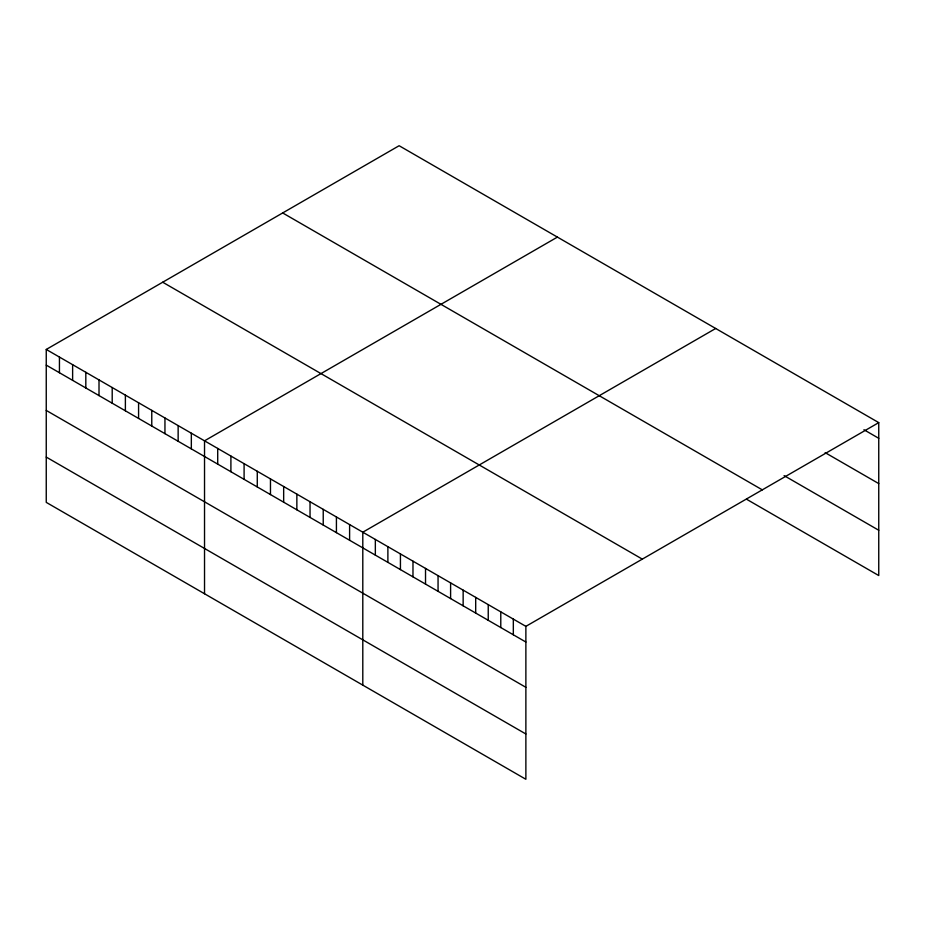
<?xml version="1.0" encoding="UTF-8"?>
<svg xmlns="http://www.w3.org/2000/svg" width="925" height="925" viewBox="0 0 925 925"><rect width="100%" height="100%" fill="white"/><g stroke="black" fill="none" stroke-linecap="round" stroke-linejoin="round"><path stroke-width="1.39" d="M46.25 349.453L525.874 626.352L525.874 779.278L46.25 502.379L46.25 349.453L399.126 145.722L878.75 422.621L878.75 575.547L746.463 499.176M557.405 237.101L204.529 440.832L204.529 593.757M715.684 328.479L362.797 532.21L362.797 685.136M525.874 626.352L878.75 422.621M863.927 429.732L878.75 438.3M825.158 452.649L878.75 483.59M784.099 475.612L878.75 530.256M282.68 212.947L762.304 489.857M162.696 282.218L642.32 559.128M46.25 365.121L525.874 642.031M46.25 410.422L525.874 687.321M46.25 457.089L525.874 733.987M513.329 619.114L513.329 634.781M500.783 611.876L500.783 627.543M488.238 604.626L488.238 620.305M475.693 597.388L475.693 613.055M463.147 590.15L463.147 605.817M450.602 582.9L450.602 598.579M438.057 575.662L438.057 591.329M425.523 568.424L425.523 584.091M412.978 561.174L412.978 576.853M400.433 553.936L400.433 569.603M387.887 546.698L387.887 562.365M375.342 539.448L375.342 555.127M349.604 524.591L349.604 540.269M336.422 516.982L336.422 532.65M323.23 509.363L323.23 525.042M310.037 501.743L310.037 517.422M296.856 494.135L296.856 509.802M283.663 486.515L283.663 502.194M270.47 478.907L270.47 494.574M257.277 471.288L257.277 486.966M244.096 463.679L244.096 479.347M230.903 456.06L230.903 471.727M217.71 448.44L217.71 464.119M191.336 433.212L191.336 448.891M178.143 425.604L178.143 441.271M164.951 417.984L164.951 433.663M151.769 410.365L151.769 426.043M138.577 402.757L138.577 418.424M125.384 395.137L125.384 410.816M112.203 387.529L112.203 403.196M99.01 379.909L99.01 395.588M85.817 372.301L85.817 387.968M72.624 364.681L72.624 380.348M59.443 357.062L59.443 372.74"/></g></svg>
